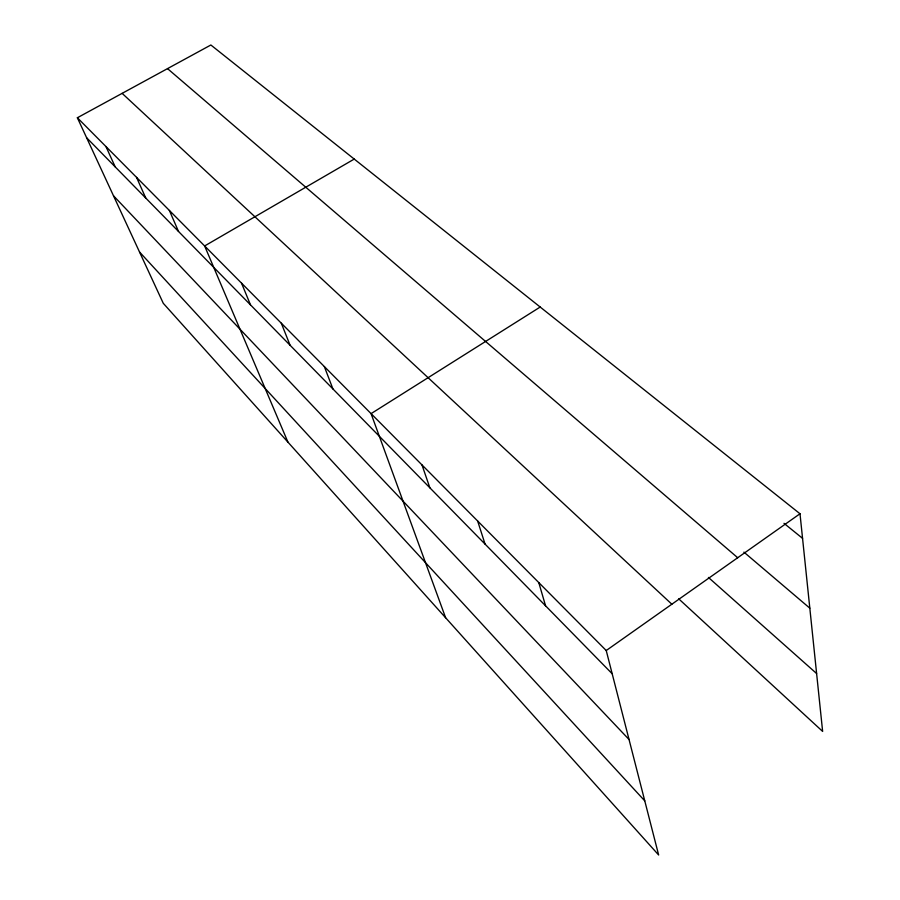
<?xml version="1.0" encoding="UTF-8"?>
<svg xmlns="http://www.w3.org/2000/svg" width="900" height="900" viewBox="0 0 900 900"><rect width="100%" height="100%" fill="white"/><g stroke="black" fill="none" stroke-linecap="round" stroke-linejoin="round"><path stroke-width="1.35" d="M606.229 650.531L799.999 513.765L210.87 45L77.366 117.754L163.282 303.311L658.643 855L606.229 650.531L77.366 117.754M540.191 307.035L371.07 413.64L445.624 617.76M354.229 159.075L204.638 245.959L287.944 442.147M784.001 523.327L802.564 538.358M743.918 552.127L809.82 608.175M167.524 68.625L737.707 557.741M708.424 577.44L816.615 673.538M678.712 598.837L822.634 731.419L799.999 513.765M122.13 93.353L671.85 604.226M86.625 137.745L612.18 673.751M113.513 195.806L629.044 739.508M139.523 252L644.76 800.854M105.953 146.554L115.211 166.894M136.541 177.368L145.778 198.067M169.357 210.42L178.526 231.48M241.515 283.118L250.481 304.853M281.295 323.19L290.093 345.262M324.338 366.559L332.91 388.924M421.976 464.918L429.863 487.811M477.652 520.999L485.044 544.084M538.785 582.592L545.546 605.779"/></g></svg>
